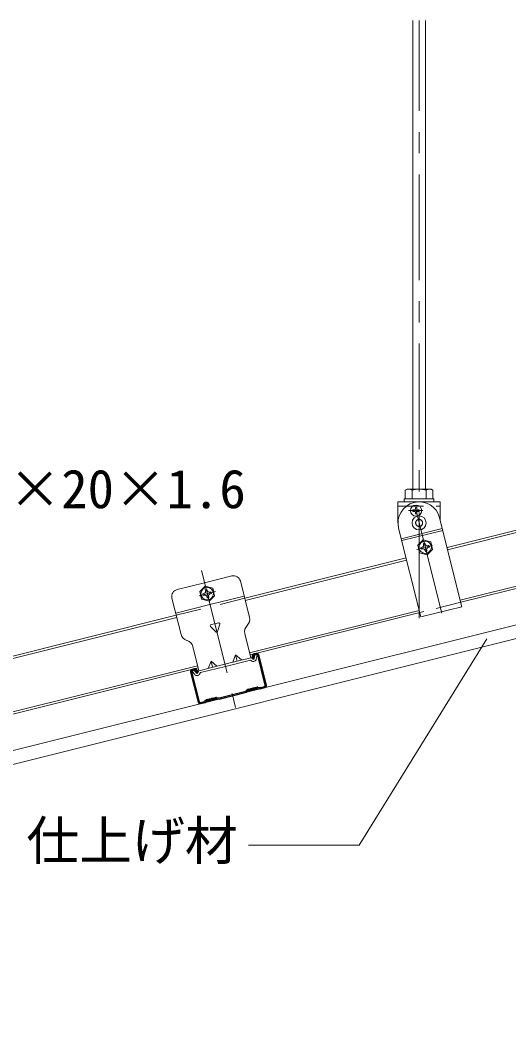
# Model space of a CAD drawing. Units: millimetres, scale not verified. Extents: x -2895 to 2955, y -2104 to 2057.
# Drawn here: x 2017 to 2364, y 514 to 1238 of the extents above; entities that cross this region are included whole.
import ezdxf
from ezdxf.enums import TextEntityAlignment as Align

# ---------------------------------------------------------------- set-up
doc = ezdxf.new("R2010")
doc.units = ezdxf.units.MM
doc.header["$LTSCALE"] = 15
doc.linetypes.add('CHAIN1', pattern=[8, 5, -1, 1, -1])
doc.linetypes.add('DASHED1', pattern=[1.8, 1.2, -0.6])
for name, color, linetype, lineweight in [('3-0_中心線', 4, 'CHAIN1', 9), ('3-1_吊りボルト', 7, 'Continuous', 18), ('3-2_野縁受け', 3, 'Continuous', 18), ('3-3_野縁', 2, 'Continuous', 25), ('3-6_文字', 7, 'Continuous', 18), ('3-8_パネル', 7, 'Continuous', 18), ('3-A_クリップ', 7, 'Continuous', 18), ('3-B_ビス', 4, 'Continuous', 9)]:
    doc.layers.add(name, color=color, linetype=linetype, lineweight=lineweight)
doc.styles.add('ＭＳ ゴシック', font='')
doc.styles.get('ＭＳ ゴシック').set_extended_font_data('MS Gothic')

msp = doc.modelspace()

# ---------------------------------------------------------------- linework, layer by layer
at = {"layer": '3-0_中心線'}
for p, q in [((2300.41, 814.01), (2300.41, 1238.29)), ((2316.43, 817.58), (2297.07, 895)), ((2302.96, 890.4), (2292.83, 890.4)), ((2145.92, 847.95), (2170.21, 750.81)), ((2144.22, 830.05), (2155.86, 832.96))]:
    msp.add_line(p, q, dxfattribs=at)
at = {"layer": '3-1_吊りボルト'}
for p, q in [((2295.91, 905.67), (2295.91, 1238.29)), ((2304.91, 905.67), (2304.91, 1238.29)), ((2291.92, 905.67), (2290.61, 904.91)), ((2291.92, 905.67), (2308.89, 905.67)), ((2308.89, 905.67), (2310.21, 904.91)), ((2289.91, 898.67), (2289.91, 896.67)), ((2289.91, 898.67), (2310.91, 898.67)), ((2290.61, 898.67), (2290.61, 904.91)), ((2295.51, 898.67), (2295.51, 904.91)), ((2305.31, 898.67), (2305.31, 904.91)), ((2310.21, 898.67), (2310.21, 904.91)), ((2310.91, 898.67), (2310.91, 896.67)), ((2285.41, 896.67), (2315.41, 896.67)), ((2285.41, 881.67), (2285.41, 896.67)), ((2315.41, 896.67), (2315.41, 883.52)), ((2314.96, 885.31), (2330.72, 822.25)), ((2301.62, 814.97), (2285.85, 878.03)), ((2316.85, 877.74), (2287.75, 870.47)), ((2317.19, 876.4), (2288.08, 869.12)), ((2330.72, 822.25), (2301.62, 814.97))]:
    msp.add_line(p, q, dxfattribs=at)
at = {"layer": '3-1_吊りボルト', "color": 4, "linetype": 'DASHED1', "lineweight": 9}
msp.add_line((2285.41, 893.47), (2315.41, 893.47), dxfattribs=at)
at = {"layer": '3-1_吊りボルト', "color": 4, "linetype": 'CHAIN1', "lineweight": 9}
msp.add_line((2298.77, 862.91), (2309.96, 865.71), dxfattribs=at)
at = {"layer": '3-1_吊りボルト', "linetype": 'DASHED1'}
msp.add_line((2329.95, 825.36), (2300.84, 818.08), dxfattribs=at)
at = {"layer": '3-1_吊りボルト'}
msp.add_circle((2300.41, 881.67), 5, dxfattribs=at)
at = {"layer": '3-1_吊りボルト', "color": 4, "linetype": 'DASHED1', "lineweight": 9}
msp.add_circle((2300.41, 881.67), 2.5, dxfattribs=at)
at = {"layer": '3-1_吊りボルト'}
for centre, radius, start, end in [((2293.81, 898.9), 6.81, 96.34294, 118.04132), ((2292.89, 900.8), 4.88, 57.57118, 88.04459), ((2300.41, 889.46), 16.22, 72.41205, 107.58797), ((2307.92, 900.8), 4.88, 91.95543, 122.42883), ((2307, 898.9), 6.81, 61.95869, 83.65707), ((2300.41, 881.67), 15, 14.03624, 194.03624)]:
    msp.add_arc(centre, radius, start, end, dxfattribs=at)
at = {"layer": '3-2_野縁受け'}
for p, q in [((2320.25, 864.16), (2422.06, 889.61)), ((2320.63, 862.61), (2422.45, 888.06)), ((2176.62, 828.25), (2291.14, 856.88)), ((2177, 826.7), (2291.53, 855.33)), ((2329.56, 826.91), (2437.2, 853.82)), ((2329.95, 825.36), (2437.59, 852.26)), ((2180.11, 789.54), (2300.46, 819.63)), ((2180.5, 787.99), (2300.84, 818.08)), ((1882.66, 754.77), (2128.11, 816.13)), ((1883.05, 753.21), (2128.5, 814.57)), ((1891.94, 717.5), (2143.24, 780.33)), ((1894.31, 716.45), (2143.63, 778.78))]:
    msp.add_line(p, q, dxfattribs=at)
at = {"layer": '3-3_野縁'}
for p, q in [((2181.95, 786.29), (2182.2, 785.32)), ((2182.2, 785.32), (2182.97, 785.52)), ((2182.73, 786.49), (2182.97, 785.52)), ((2184.86, 789.08), (2183.41, 788.72)), ((2185.06, 788.31), (2183.6, 787.94)), ((2191.24, 766.46), (2185.91, 787.8)), ((2192.02, 766.65), (2186.68, 787.99)), ((2138.18, 775.87), (2143.51, 754.52)), ((2138.95, 776.06), (2144.29, 754.72)), ((2140.72, 778.05), (2139.27, 777.68)), ((2140.92, 777.27), (2139.46, 776.91)), ((2142.61, 775.43), (2142.37, 776.4)), ((2142.61, 775.43), (2143.39, 775.62)), ((2143.39, 775.62), (2143.15, 776.59)), ((2158.42, 756.7), (2177.84, 761.56)), ((2158.45, 757.54), (2177.42, 762.28)), ((2178.86, 763.39), (2177.53, 762.33)), ((2179.36, 762.77), (2177.84, 761.56)), ((2179.71, 762.79), (2179.64, 762.82)), ((2179.95, 763.56), (2179.87, 763.58)), ((2180.26, 763.63), (2180.31, 763.69)), ((2180.83, 763.07), (2180.88, 763.13)), ((2181.26, 763.18), (2181.19, 763.21)), ((2181.5, 763.94), (2181.43, 763.97)), ((2181.81, 764.02), (2181.86, 764.08)), ((2182.38, 763.46), (2182.44, 763.52)), ((2182.82, 763.57), (2182.74, 763.59)), ((2183.06, 764.33), (2182.98, 764.36)), ((2183.36, 764.41), (2183.42, 764.47)), ((2183.93, 763.85), (2183.99, 763.91)), ((2184.37, 763.96), (2184.29, 763.98)), ((2184.61, 764.72), (2184.53, 764.74)), ((2184.91, 764.8), (2184.97, 764.85)), ((2185.48, 764.24), (2185.54, 764.29)), ((2187.72, 764.03), (2185.81, 764.38)), ((2185.95, 765.17), (2187.63, 764.86)), ((2187.72, 764.03), (2190.93, 764.83)), ((2187.75, 764.86), (2190.73, 765.61)), ((2145.14, 754.21), (2148.12, 754.95)), ((2145.33, 753.43), (2148.54, 754.23)), ((2149.56, 756.07), (2148.23, 755.01)), ((2148.54, 754.23), (2150.06, 755.44)), ((2150.41, 755.47), (2150.34, 755.49)), ((2150.65, 756.23), (2150.58, 756.26)), ((2150.96, 756.31), (2151.01, 756.37)), ((2151.53, 755.75), (2151.59, 755.81)), ((2151.97, 755.86), (2151.89, 755.88)), ((2152.21, 756.62), (2152.13, 756.64)), ((2152.51, 756.7), (2152.57, 756.75)), ((2153.08, 756.14), (2153.14, 756.19)), ((2153.52, 756.24), (2153.44, 756.27)), ((2153.76, 757.01), (2153.68, 757.03)), ((2154.06, 757.08), (2154.12, 757.14)), ((2154.63, 756.52), (2154.69, 756.58)), ((2155.07, 756.63), (2154.99, 756.66)), ((2155.31, 757.4), (2155.23, 757.42)), ((2155.61, 757.47), (2155.67, 757.53)), ((2156.19, 756.91), (2156.24, 756.97)), ((2156.51, 757.05), (2158.42, 756.7)), ((2156.65, 757.84), (2158.33, 757.53))]:
    msp.add_line(p, q, dxfattribs=at)
for centre, radius, start, end in [((2185.23, 787.63), 1.5, 14.03624, 104.03624), ((2183.89, 786.78), 2, 104.03624, 194.03624), ((2183.89, 786.78), 1.2, 104.03624, 194.03624), ((2185.23, 787.63), 0.7, 14.03624, 104.03624), ((2139.63, 776.23), 1.5, 104.03624, 194.03624), ((2139.63, 776.23), 0.7, 104.03624, 194.03624), ((2141.21, 776.11), 2, 14.03624, 104.03624), ((2141.21, 776.11), 1.2, 14.03624, 104.03624), ((2177.34, 762.57), 0.3, 284.03624, 308.48276), ((2177.34, 762.57), 1.1, 284.42029, 308.48276), ((2179.55, 762.53), 1.1, 72.56029, 128.48276), ((2179.55, 762.53), 0.3, 72.56029, 128.48276), ((2180.04, 763.84), 1.1, 252.56029, 315.51218), ((2180.04, 763.84), 0.3, 252.56029, 315.51218), ((2181.1, 762.92), 1.1, 72.56029, 135.51218), ((2181.1, 762.92), 0.3, 72.56029, 135.51218), ((2181.59, 764.23), 1.1, 252.56029, 315.51218), ((2181.59, 764.23), 0.3, 252.56029, 315.51218), ((2182.65, 763.31), 1.1, 104.03624, 135.51218), ((2182.65, 763.31), 1.1, 72.56029, 104.03624), ((2182.65, 763.31), 0.3, 104.03624, 135.51218), ((2182.65, 763.31), 0.3, 72.56029, 104.03624), ((2183.15, 764.62), 1.1, 252.56029, 315.51218), ((2183.15, 764.62), 0.3, 252.56029, 315.51218), ((2184.2, 763.7), 1.1, 72.56029, 135.51218), ((2184.2, 763.7), 0.3, 72.56029, 135.51218), ((2184.7, 765.01), 1.1, 252.56029, 315.51218), ((2184.7, 765.01), 0.3, 252.56029, 315.51218), ((2185.75, 764.08), 1.1, 79.58971, 135.51218), ((2185.75, 764.08), 0.3, 79.58971, 135.51218), ((2187.68, 765.15), 1.1, 259.58971, 284.03624), ((2187.68, 765.15), 0.3, 259.58971, 284.03624), ((2190.56, 766.29), 0.7, 284.03624, 14.03624), ((2190.56, 766.29), 1.5, 284.03624, 14.03624), ((2144.97, 754.89), 1.5, 194.03624, 284.03624), ((2144.97, 754.89), 0.7, 194.03624, 284.03624), ((2148.04, 755.24), 0.3, 284.03624, 308.48276), ((2148.04, 755.24), 1.1, 284.03624, 308.48276), ((2150.25, 755.21), 1.1, 72.56029, 128.48276), ((2150.25, 755.21), 0.3, 72.56029, 128.48276), ((2150.74, 756.52), 1.1, 252.56029, 315.51218), ((2150.74, 756.52), 0.3, 252.56029, 315.51218), ((2151.8, 755.59), 1.1, 72.56029, 135.51218), ((2151.8, 755.59), 0.3, 72.56029, 135.51218), ((2152.3, 756.91), 1.1, 252.56029, 315.51218), ((2152.3, 756.91), 0.3, 252.56029, 315.51218), ((2153.35, 755.98), 1.1, 104.03624, 135.51218), ((2153.35, 755.98), 1.1, 72.56029, 104.03624), ((2153.35, 755.98), 0.3, 104.03624, 135.51218), ((2153.35, 755.98), 0.3, 72.56029, 104.03624), ((2153.85, 757.29), 1.1, 252.56029, 315.51218), ((2153.85, 757.29), 0.3, 252.56029, 315.51218), ((2154.9, 756.37), 1.1, 72.56029, 135.51218), ((2154.9, 756.37), 0.3, 72.56029, 135.51218), ((2155.4, 757.68), 1.1, 252.56029, 315.51218), ((2155.4, 757.68), 0.3, 252.56029, 315.51218), ((2156.46, 756.76), 1.1, 79.58971, 135.51218), ((2156.46, 756.76), 0.3, 79.58971, 135.51218), ((2158.38, 757.83), 1.1, 259.58971, 283.65218), ((2158.38, 757.83), 0.3, 259.58971, 284.03624)]:
    msp.add_arc(centre, radius, start, end, dxfattribs=at)
at = {"layer": '3-6_文字'}
for q in [(2348.52, 799.39), (2179.44, 653.04)]:
    msp.add_line((2257.84, 653.04), q, dxfattribs=at)
at = {"layer": '3-8_パネル'}
for p, q in [((257.29, 281.42), (2617.87, 871.57)), ((259.59, 272.2), (2620.17, 862.35))]:
    msp.add_line(p, q, dxfattribs=at)
at = {"layer": '3-A_クリップ'}
for p, q in [((2167.5, 844.12), (2148.09, 839.26)), ((2173.56, 840.48), (2180.01, 814.67)), ((2128.69, 834.41), (2148.09, 839.26)), ((2125.05, 828.35), (2131.51, 802.54)), ((2176.23, 829.81), (2151.98, 823.74)), ((2127.72, 817.68), (2151.98, 823.74)), ((2156.15, 804.37), (2152.39, 808.26)), ((2152.75, 809.51), (2155.37, 810.16)), ((2157.99, 810.82), (2155.37, 810.16)), ((2157.41, 804.69), (2158.89, 809.88)), ((2178.43, 808.97), (2178.29, 808.83)), ((2135.58, 798.26), (2135.77, 798.2)), ((2176.71, 803.13), (2180.98, 786.05)), ((2139.85, 793.91), (2144.12, 776.84)), ((2152.73, 783.6), (2150.67, 778.47)), ((2152.73, 783.6), (2153.82, 779.26)), ((2152.73, 783.6), (2156.97, 780.05)), ((2180.98, 786.05), (2162.55, 781.44)), ((2180.68, 784.33), (2162.94, 779.89)), ((2170.2, 787.97), (2168.13, 782.84)), ((2170.2, 787.97), (2174.44, 784.42)), ((2170.2, 787.97), (2171.28, 783.63)), ((2181.63, 783.68), (2180.68, 784.33)), ((2182.53, 785.01), (2180.98, 786.05)), ((2183.3, 785.31), (2183.94, 788.23)), ((2183.94, 788.23), (2185.51, 787.88)), ((2184.86, 784.97), (2185.51, 787.88)), ((2140.48, 777.36), (2139.27, 776.32)), ((2141.21, 774.05), (2139.27, 776.32)), ((2142.42, 775.09), (2140.48, 777.36)), ((2143.25, 775.18), (2144.12, 776.84)), ((2144.12, 776.84), (2162.55, 781.44)), ((2144.66, 774.44), (2145.2, 775.46)), ((2145.2, 775.46), (2162.94, 779.89))]:
    msp.add_line(p, q, dxfattribs=at)
at = {"layer": '3-A_クリップ', "linetype": 'DASHED1'}
for p in [(2176.62, 828.25), (2128.11, 816.13)]:
    msp.add_line(p, (2152.36, 822.19), dxfattribs=at)
at = {"layer": '3-A_クリップ'}
for centre, radius, start, end in [((2168.71, 839.26), 5, 14.03624, 104.03624), ((2129.9, 829.56), 5, 104.03624, 194.03624), ((2158.17, 810.09), 0.75, 344.03624, 104.03624), ((2174.19, 813.21), 6, 314.99935, 14.03624), ((2152.93, 808.78), 0.75, 104.03624, 224.03624), ((2156.69, 804.89), 0.75, 224.03624, 344.03624), ((2182.53, 804.58), 6, 134.99935, 194.03624), ((2137.33, 804), 6, 194.03624, 253.07313), ((2134.03, 792.46), 6, 14.03624, 73.07313), ((2182.81, 785.42), 2.1, 235.87812, 347.53624), ((2182.81, 785.42), 0.5, 235.87812, 347.53624), ((2142.8, 775.42), 0.5, 220.53624, 332.19437), ((2142.8, 775.42), 2.1, 220.53624, 332.19437)]:
    msp.add_arc(centre, radius, start, end, dxfattribs=at)
at = {"layer": '3-B_ビス', "color": 7, "lineweight": 18}
for p, q in [((2297.22, 890.9), (2295.92, 890.9)), ((2295.92, 890.9), (2295.92, 889.9)), ((2298.72, 892.7), (2297.72, 892.7)), ((2297.72, 892.7), (2297.72, 891.4)), ((2298.72, 892.7), (2298.72, 891.4)), ((2300.52, 890.9), (2299.22, 890.9)), ((2300.52, 890.9), (2300.52, 889.9)), ((2297.22, 889.9), (2295.92, 889.9)), ((2297.72, 889.4), (2297.72, 888.1)), ((2298.72, 888.1), (2297.72, 888.1)), ((2298.72, 889.4), (2298.72, 888.1)), ((2300.52, 889.9), (2299.22, 889.9))]:
    msp.add_line(p, q, dxfattribs=at)
at = {"layer": '3-B_ビス'}
for p, q in [((2303.36, 869.73), (2299.4, 865.91)), ((2303.36, 869.73), (2308.65, 868.22)), ((2299.4, 865.91), (2300.74, 860.57)), ((2301.69, 864.26), (2302.27, 864.41)), ((2301.99, 863.1), (2302.56, 863.24)), ((2303.4, 867.1), (2303.53, 866.56)), ((2304.56, 867.39), (2304.76, 866.6)), ((2304.56, 867.39), (2304.7, 866.85)), ((2304.82, 861.4), (2304.69, 861.94)), ((2305.99, 861.69), (2305.79, 862.48)), ((2305.99, 861.69), (2305.85, 862.23)), ((2306.03, 859.06), (2309.98, 862.88)), ((2307.4, 865.69), (2306.83, 865.55)), ((2307.69, 864.53), (2307.12, 864.38)), ((2308.65, 868.22), (2309.98, 862.88)), ((2306.03, 859.06), (2300.74, 860.57)), ((2148.66, 836.83), (2144.7, 833)), ((2144.7, 833), (2146.04, 827.67)), ((2148.66, 836.83), (2153.94, 835.32)), ((2148.69, 834.2), (2148.83, 833.66)), ((2149.86, 834.49), (2150.06, 833.7)), ((2149.86, 834.49), (2149.99, 833.95)), ((2152.7, 832.79), (2152.12, 832.64)), ((2153.94, 835.32), (2155.28, 829.98)), ((2151.32, 826.16), (2146.04, 827.67)), ((2146.99, 831.36), (2147.56, 831.5)), ((2147.28, 830.2), (2147.85, 830.34)), ((2150.12, 828.49), (2149.99, 829.03)), ((2151.28, 828.79), (2151.09, 829.58)), ((2151.28, 828.79), (2151.15, 829.33)), ((2151.32, 826.16), (2155.28, 829.98)), ((2152.99, 831.62), (2152.42, 831.48))]:
    msp.add_line(p, q, dxfattribs=at)
at = {"layer": '3-B_ビス', "color": 7, "lineweight": 18}
msp.add_circle((2298.22, 890.4), 4, dxfattribs=at)
at = {"layer": '3-B_ビス'}
for centre in [(2304.69, 864.4), (2149.99, 831.49)]:
    msp.add_circle(centre, 4.4, dxfattribs=at)
at = {"layer": '3-B_ビス', "color": 7, "lineweight": 18}
for centre, start, end in [((2297.22, 891.4), 270, 0), ((2299.22, 891.4), 180, 270.00002), ((2297.22, 889.4), 0, 90), ((2299.22, 889.4), 90, 180)]:
    msp.add_arc(centre, 0.5, start, end, dxfattribs=at)
at = {"layer": '3-B_ビス'}
for centre, radius, start, end in [((2304.69, 864.4), 3, 182.49928, 205.54955), ((2302.03, 865.99), 1.6, 278.39924, 20.70969), ((2303.1, 861.73), 1.6, 7.3628, 109.67325), ((2304.69, 864.4), 3, 92.49928, 115.5732), ((2306.29, 867.06), 1.6, 187.3628, 289.67325), ((2304.69, 864.4), 3, 272.49928, 295.5732), ((2307.35, 862.8), 1.6, 98.39924, 200.70969), ((2304.69, 864.4), 3, 2.52294, 25.5732), ((2147.33, 833.09), 1.6, 278.39923, 20.70969), ((2149.99, 831.49), 3, 92.49927, 115.5732), ((2151.58, 834.16), 1.6, 187.36278, 289.67324), ((2149.99, 831.49), 3, 2.52292, 25.5732), ((2149.99, 831.49), 3, 182.49927, 205.54955), ((2148.39, 828.83), 1.6, 7.36278, 109.67324), ((2149.99, 831.49), 3, 272.49927, 295.5732), ((2152.65, 829.89), 1.6, 98.39923, 200.70969)]:
    msp.add_arc(centre, radius, start, end, dxfattribs=at)

# ---------------------------------------------------------------- texts
at = {"layer": '3-6_文字', "style": 'ＭＳ ゴシック'}
for s, p in [('：C-40×20×1.6', (1896.77, 883.89)), ('仕上げ材', (2021.73, 634.27))]:
    msp.add_text(s, height=27.49, dxfattribs=at).set_placement(p, align=Align.BOTTOM_LEFT)

doc.saveas('drawing.dxf')
